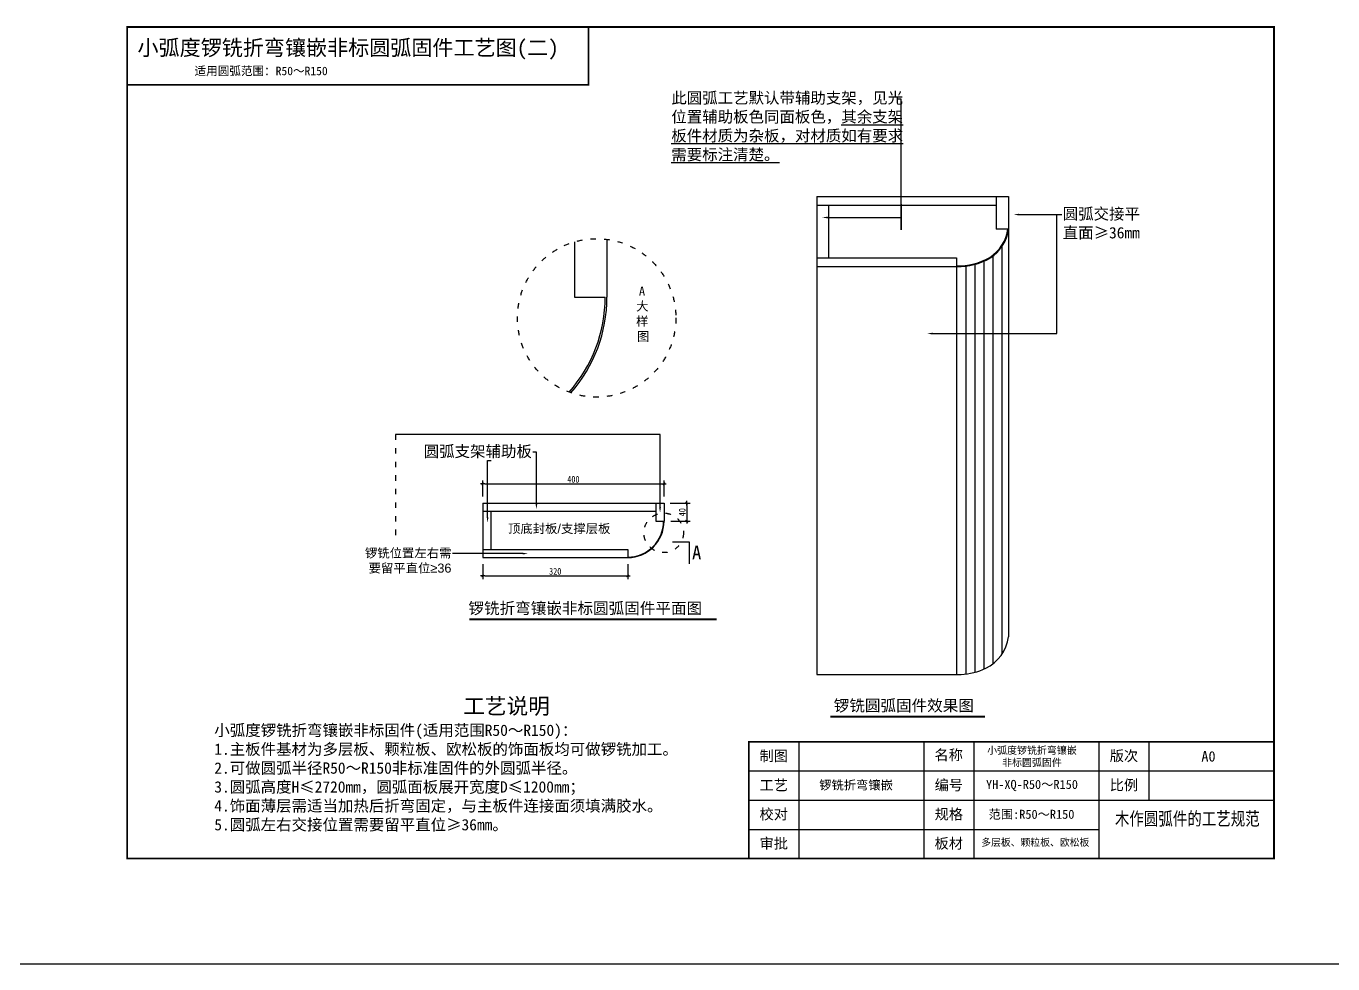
# Model space of a CAD drawing. Header units: millimetres. Extents: x 1116 to 19180, y 5378 to 16725.
# Drawn here: x 8498 to 11381, y 8710 to 10780 of the extents above; entities that cross this region are included whole.
import ezdxf
from ezdxf import colors
from ezdxf.entities.mleader import LeaderData, LeaderLine
from ezdxf.math import Vec2, Vec3

# ---------------------------------------------------------------- set-up
doc = ezdxf.new("R2010")
doc.units = ezdxf.units.MM
doc.linetypes.add('$0$ACAD_ISO03W100', pattern=[30, 12, -18])
doc.layers.add('YQ_TITLE', color=6, linetype='Continuous')
doc.layers.add('图框', color=7, linetype='Continuous')
doc.layers.add('常用', color=7, linetype='Continuous', lineweight=30)
doc.styles.get("Standard").update_dxf_attribs({"font": 'arial.ttf'})
doc.styles.add('YQ_DIM', font='simfang.ttf', dxfattribs={"width": 0.8})
doc.styles.add('YQ_TITLE', font='simhei.ttf')
doc.styles.add('黑体', font='simhei.ttf')
doc.dimstyles.new('yq5', dxfattribs={"dimscale": 5, "dimtxt": 3, "dimasz": 1, "dimexe": 1.5, "dimexo": 3, "dimgap": 0.5, "dimtad": 1, "dimdec": 1, "dimdsep": 46, "dimtxsty": 'YQ_DIM', "dimblk": 'YQTICK', "dimcen": 0, "dimclrd": 256, "dimclre": 256, "dimclrt": 7, "dimadec": 1, "dimazin": 2, "dimtfac": 1, "dimtdec": 1, "dimtix": 1, "dimtmove": 2, "dimatfit": 2, "dimfxl": 0, "dimtolj": 1, "dimtzin": 0, "dimarcsym": 0})

# ---------------------------------------------------------------- blocks, each defined once
blk = doc.blocks.new('YQTICK')
blk.add_line((-1, 0), (1, 0))
at = {"const_width": 0.4}
blk.add_lwpolyline([(0.53, 0.53), (-0.53, -0.53)], dxfattribs=at)
blk = doc.blocks.new('*D89')
at = {"lineweight": -2, "transparency": 16777216}
for p, q in [((9505.5, 9591.9), (9505.5, 9558.8)), ((9825.5, 9591.9), (9825.5, 9558.8)), ((9510.5, 9566.3), (9820.5, 9566.3))]:
    blk.add_line(p, q, dxfattribs=at)
at = {"layer": 'Defpoints', "color": 0, "transparency": 16777216}
for p in [(9505.5, 9606.9), (9825.5, 9606.9), (9825.5, 9566.3)]:
    blk.add_point(p, dxfattribs=at)
at = {"lineweight": -2, "transparency": 16777216, "xscale": 5, "yscale": 5, "zscale": 5, "rotation": 180}
blk.add_blockref('YQTICK', (9505.5, 9566.3), dxfattribs=at)
at = {"lineweight": -2, "transparency": 16777216, "xscale": 5, "yscale": 5, "zscale": 5}
blk.add_blockref('YQTICK', (9825.5, 9566.3), dxfattribs=at)
at = {"color": 7, "transparency": 16777216, "insert": (9665.5, 9576.3), "char_height": 15, "attachment_point": 5, "style": 'YQ_DIM'}
blk.add_mtext('\\A1;320', dxfattribs=at)
blk = doc.blocks.new('*D90')
at = {"lineweight": -2, "transparency": 16777216}
for p, q in [((9505.5, 9741.9), (9505.5, 9776.8)), ((9905.5, 9741.9), (9905.5, 9776.8)), ((9510.5, 9769.3), (9900.5, 9769.3))]:
    blk.add_line(p, q, dxfattribs=at)
at = {"layer": 'Defpoints', "color": 0, "transparency": 16777216}
for p in [(9905.5, 9769.3), (9505.5, 9726.9), (9905.5, 9726.9)]:
    blk.add_point(p, dxfattribs=at)
at = {"lineweight": -2, "transparency": 16777216, "xscale": 5, "yscale": 5, "zscale": 5, "rotation": 180}
blk.add_blockref('YQTICK', (9505.5, 9769.3), dxfattribs=at)
at = {"lineweight": -2, "transparency": 16777216, "xscale": 5, "yscale": 5, "zscale": 5}
blk.add_blockref('YQTICK', (9905.5, 9769.3), dxfattribs=at)
at = {"color": 7, "transparency": 16777216, "insert": (9705.5, 9779.4), "char_height": 15, "attachment_point": 5, "style": 'YQ_DIM'}
blk.add_mtext('\\A1;400', dxfattribs=at)
blk = doc.blocks.new('*D62')
at = {"lineweight": -2, "transparency": 16777216}
for p, q in [((9919, 9726.9), (9963.2, 9726.9)), ((9955.7, 9721.9), (9955.7, 9691.9)), ((9920.5, 9686.9), (9963.2, 9686.9))]:
    blk.add_line(p, q, dxfattribs=at)
at = {"layer": 'Defpoints', "color": 0, "transparency": 16777216}
for p in [(9904, 9726.9), (9905.5, 9686.9), (9955.7, 9686.9)]:
    blk.add_point(p, dxfattribs=at)
at = {"lineweight": -2, "transparency": 16777216, "xscale": 5, "yscale": 5, "zscale": 5}
for p, rotation in [((9955.7, 9726.9), 90), ((9955.7, 9686.9), 270)]:
    blk.add_blockref('YQTICK', p, dxfattribs=dict(at, rotation=rotation))
at = {"color": 7, "transparency": 16777216, "insert": (9945.7, 9706.9), "char_height": 15, "attachment_point": 5, "rotation": 90, "style": 'YQ_DIM'}
blk.add_mtext('\\A1;40', dxfattribs=at)

msp = doc.modelspace()

# ---------------------------------------------------------------- linework, layer by layer
for p, q in [((10242.84, 10403.63), (10242.84, 9349.1)), ((10242.84, 10403.63), (10665.62, 10403.63)), ((10242.84, 10384.78), (10638.51, 10384.78)), ((10268.44, 10384.78), (10268.44, 10267.94)), ((10638.51, 10403.63), (10638.51, 10331.71)), ((10665.62, 10403.63), (10665.62, 9431.71)), ((10772.06, 10101.06), (10772.06, 10363.66)), ((10664.11, 10331.71), (10638.51, 10331.71)), ((9707.69, 10303.36), (9707.69, 10181.57)), ((9779.69, 10308.93), (9779.69, 10181.57)), ((10651.16, 10293.36), (10651.16, 9393.36)), ((10551.16, 10267.94), (10551.16, 10250.6)), ((10631.16, 10272.32), (10631.16, 9372.32)), ((10242.84, 10249.1), (10551.16, 10249.1)), ((10551.16, 10249.1), (10551.16, 9349.1)), ((10571.16, 10249.87), (10571.16, 9349.1)), ((10591.16, 10253.69), (10591.16, 9353.69)), ((10611.16, 10260.85), (10611.16, 9360.85)), ((9707.69, 10181.57), (9775.69, 10181.57)), ((9505.5, 9726.94), (9905.5, 9726.94)), ((9505.5, 9726.94), (9505.5, 9606.9)), ((9887.5, 9726.94), (9887.5, 9686.9)), ((9905.5, 9726.94), (9905.5, 9686.9)), ((9505.5, 9708.94), (9887.5, 9708.94)), ((9523.5, 9708.94), (9523.5, 9624.9)), ((9887.5, 9686.9), (9904.5, 9686.9)), ((9505.5, 9624.9), (9825.5, 9624.9)), ((9505.5, 9606.9), (9825.5, 9606.9)), ((9825.5, 9624.9), (9825.5, 9607.9)), ((10242.84, 9349.1), (10560.86, 9349.1)), ((1115.77, 8710.18), (19180.15, 8710.18))]:
    msp.add_line(p, q)
at = {"linetype": '$0$ACAD_ISO03W100'}
msp.add_line((9313.29, 9878.39), (9313.29, 9640.99), dxfattribs=at)
at = {"color": 3, "lineweight": -3}
for p, q in [((9924.24, 9641.88), (9960.83, 9641.88)), ((9960.83, 9641.88), (9960.83, 9592.63))]:
    msp.add_line(p, q, dxfattribs=at)
msp.add_lwpolyline([(10242.84, 10267.94), (10551.16, 10267.94)])
at = {"linetype": '$0$ACAD_ISO03W100'}
for centre, radius in [((9756.87, 10135.68), 174.74), ((9904.76, 9661.33), 43.69)]:
    msp.add_circle(centre, radius, dxfattribs=at)
for centre, radius, start, end in [((10578.01, 10342.86), 86.82, 301.98706, 352.74722), ((10578.01, 10342.86), 88.32, 301.98706, 352.74722), ((10556.01, 10383.44), 132.93, 267.90884, 300.77664), ((10556.01, 10383.44), 134.43, 267.93218, 300.77664), ((9459.69, 10181.57), 316, 318.42158, 0), ((9459.69, 10181.57), 320, 318.70955, 0), ((9825.5, 9686.9), 80, 270, 0), ((9825.5, 9686.9), 79, 270, 0), ((10578.01, 9442.86), 88.32, 294.93426, 352.74722), ((10556.01, 9483.44), 134.43, 272.06782, 296.14469)]:
    msp.add_arc(centre, radius, start, end)
at = {"layer": 'YQ_TITLE', "const_width": 4.48}
for points in [[(9476.06, 9470.7), (10021.35, 9470.7)], [(10272.54, 9255.9), (10613.48, 9255.9)]]:
    msp.add_lwpolyline(points, dxfattribs=at)
at = {"layer": '图框'}
for p, q in [((10202.78, 9200.19), (10202.78, 8942.66)), ((10478.71, 9200.19), (10478.71, 8942.66)), ((10589.09, 9200.19), (10589.09, 8942.66)), ((10865.02, 9200.19), (10865.02, 8942.66)), ((10975.39, 9200.19), (10975.39, 9071.42)), ((10092.41, 9135.81), (11251.32, 9135.81)), ((10092.41, 9071.42), (11251.32, 9071.42)), ((10092.41, 9007.04), (10865.02, 9007.04))]:
    msp.add_line(p, q, dxfattribs=at)
at = {"layer": '常用', "lineweight": -3, "const_width": 3.94}
msp.add_lwpolyline([(11251.32, 9200.19), (10092.41, 9200.19), (10092.41, 8942.66), (8721.04, 8942.66), (8721.04, 10777.59), (11251.32, 10777.59), (11251.32, 8942.66), (10092.41, 8942.66)], dxfattribs=at)
msp.add_lwpolyline([(8721.04, 10777.59), (9738.88, 10777.59), (9738.88, 10649.88), (8721.04, 10649.88)], close=True, dxfattribs=at)

# ---------------------------------------------------------------- texts
at = {"attachment_point": 1}
for s, width, insert, char_height in [('\\pi5.44113;{\\fSimSun|b0|i0|c0|p2;A\\P\\pi-0.70412;\\fSimSun|b0|i0|c134|p2;大\\P\\pi-0.87172;样\\P\\pi1.08359;图}', 24.4018, (9844.73, 10204.94), 20), ('{\\fSimSun|b0|i0|c134|p2;顶底封板}/{\\fSimSun|b0|i0|c134|p2;支撑层板}', 245.6215, (9561.29, 9680.83), 20), ('\\pi549.3115;{\\fSimHei|b0|i0|c134|p49;\\H1.4x;工艺说明\\P\\pi0;\\H0.71429x;小弧度锣铣折弯镶嵌非标固件(适用范围R50～R150)：\\P1.主板件基材为多层板、颗粒板、欧松板的饰面板均可做锣铣加工。\\P2.可做圆弧半径R50～R150非标准固件的外圆弧半径。\\fSimHei|b0|i0|c0|p49;\\P\\H0.99999x;3.\\fSimHei|b0|i0|c134|p49;圆弧高度H≤\\fSimHei|b0|i0|c0|p49;2\\fSimHei|b0|i0|c134|p49;720mm，圆弧面板展开宽度D≤1200mm；\\H1.00001x;\\P\\fSimHei|b0|i0|c0|p49;4\\fSimHei|b0|i0|c134|p49;.饰面薄层需适当加热后折弯固定，与主板件连接面须填满胶水。\\P5.\\H0.99999x;圆弧左右交接位置需要留平直位≥36mm。}', 1616.5229, (8913.26, 9296.54), 25)]:
    msp.add_mtext_dynamic_manual_height_columns(s, width=width, gutter_width=1750, heights=[0], dxfattribs=dict(at, insert=insert, char_height=char_height))
at = {"color": 3, "insert": (9967.33, 9632.93), "char_height": 30, "attachment_point": 1}
msp.add_mtext_dynamic_manual_height_columns('{\\fSimHei|b0|i0|c0|p49;A}', width=36.1367, gutter_width=1750, heights=[0], dxfattribs=at)
at = {"layer": 'YQ_TITLE', "style": 'YQ_TITLE'}
for s, height, p in [('小弧度锣铣折弯镶嵌非标圆弧固件工艺图(二) ', 34.0779, (8743.73, 10714.93)), ('适用圆弧范围：R50～R150', 18.7428, (8869.71, 10671.27)), ('锣铣折弯镶嵌非标圆弧固件平面图', 25.2, (9473.94, 9482.45)), ('锣铣圆弧固件效果图', 25.2, (10279.91, 9267.65))]:
    msp.add_text(s, height=height, dxfattribs=at).set_placement(p)
at = {"layer": '图框', "attachment_point": 5, "style": '黑体'}
for s, insert, char_height, width in [('制图', (10147.6, 9168), 22.994, 110.3721), ('{\\fﾺￚￌﾣﾤ|b0|i0|c134|p2;名称}', (10533.59, 9170.1), 22.9942, 110.3721), ('{\\fSimSun|b0|i0|c134|p2;\\C3;小弧度锣铣折弯镶嵌\\P非标圆弧固件}', (10717.23, 9167.16), 16.0936, 223.5036), ('版次', (10920.2, 9168), 22.994, 110.3721), ('A0', (11106.76, 9167.91), 22.994, 110.3721), ('工艺', (10147.6, 9103.62), 22.994, 110.3721), ('{\\fSimSun|b0|i0|c134|p2;\\C3;锣铣折弯镶嵌}', (10329.21, 9103.62), 19.8686, 275.9304), ('编号', (10533.9, 9103.62), 22.994, 110.3721), ('{\\fSimSun|b0|i0|c134|p2;\\C3;YH-XQ-R50～R1\\fSimSun|b0|i0|c0|p2;5\\fSimSun|b0|i0|c134|p2;0}', (10717.35, 9103.69), 19.8686, 275.9304), ('比例', (10920.2, 9103.62), 22.994, 110.3721), ('校对', (10147.6, 9039.23), 22.994, 110.3721), ('规格', (10533.9, 9039.23), 22.994, 110.3721), ('{\\fSimSun|b0|i0|c134|p2;\\C3;范围\\fSimSun|b0|i0|c0|p2;:\\fSimSun|b0|i0|c134|p2;R50～R1\\fSimSun|b0|i0|c0|p2;5\\fSimSun|b0|i0|c134|p2;0}', (10716.24, 9039.2), 19.86861, 275.9304), ('{\\fSimSun|b0|i0|c134|p2;\\W0.8;\\C0;木作圆弧件的工艺规范}', (11060.03, 9028.87), 29.2801, 390.3029), ('审批', (10147.6, 8974.85), 22.994, 110.3721), ('板材', (10533.9, 8974.85), 22.994, 110.3721), ('{\\fSimSun|b0|i0|c134|p2;\\C3;多层板、颗粒板、欧松板}', (10724.63, 8977.35), 15.8949, 259.9122)]:
    msp.add_mtext(s, dxfattribs=dict(at, insert=insert, char_height=char_height, width=width))

# ---------------------------------------------------------------- dimensions: what is measured, and where the dimension line sits
for base, p1, p2, picture, middle in [((9905.5, 9769.33), (9505.5, 9726.94), (9905.5, 9726.94), '*D90', (9705.5, 9779.42)), ((9825.5, 9566.25), (9505.5, 9606.9), (9825.5, 9606.9), '*D89', (9665.5, 9576.34))]:
    dim = msp.add_linear_dim(base=base, p1=p1, p2=p2, dimstyle='yq5')
    dim.commit()
    dim.dimension.update_dxf_attribs({"geometry": picture, "text_midpoint": middle})
dim = msp.add_linear_dim(base=(9955.75, 9686.9), p1=(9904, 9726.94), p2=(9905.5, 9686.9), angle=90, dimstyle='yq5')
dim.commit()
dim.dimension.update_dxf_attribs({"geometry": '*D62', "text_midpoint": (9945.66, 9706.92)})

# ---------------------------------------------------------------- leaders
ml = msp.add_multileader_mtext('Standard')
ml.set_content('{\\fSimSun|b0|i0|c134|p2;此圆弧工艺默认带辅助支架，见光位置辅助板色同面板色，\\L其余支架板件材质为杂板，对材质如有要求需要标注清楚。}', color=256)
ml.set_leader_properties()
ml.build(insert=Vec2(0, 0))
ml.multileader.update_dxf_attribs({"arrow_head_size": 12})
ctx = ml.context
ctx.base_point, ctx.char_height, ctx.arrow_head_size, ctx.plane_origin = Vec3(9919.54, 10618.73), 25, 12, Vec3(10535.66, 10395.44)
notes = []
notes.append((ctx, [(0, (1, 1, 0), (10428.88, 10618.73), (-1, 0), 8, [(2, [(10428.88, 10395.44), (10428.88, 10329.73)], 0, [])])]))
ctx.mtext.insert, ctx.mtext.width, ctx.mtext.defined_height, ctx.mtext.flow_direction = Vec3(9921.54, 10633.73), 515.6661, 94.33, 5
ml = msp.add_multileader_mtext('Standard')
ml.set_content('{\\fSimSun|b0|i0|c134|p2;圆弧交接平直面≥36mm}', color=256)
ml.set_leader_properties()
ml.build(insert=Vec2(0, 0))
ml.multileader.update_dxf_attribs({"arrow_head_size": 12})
ctx = ml.context
ctx.base_point, ctx.char_height, ctx.arrow_head_size, ctx.plane_origin = Vec3(10783.17, 10363.66), 25, 12, Vec3(11229.15, 10348.01)
notes.append((ctx, [(1, (1, 1, 0), (10775.17, 10363.66), (1, 0), 8, [(2, [(10677.01, 10363.66)], 0, [])])]))
ctx.mtext.insert, ctx.mtext.width, ctx.mtext.flow_direction = Vec3(10785.17, 10377.84), 191.2867, 5
ml = msp.add_multileader_mtext('Standard')
ml.set_content('', color=256)
ml.set_leader_properties()
ml.build(insert=Vec2(0, 0))
ml.multileader.update_dxf_attribs({"arrow_head_size": 12})
ctx = ml.context
ctx.base_point, ctx.char_height, ctx.arrow_head_size, ctx.plane_origin = Vec3(10428.88, 10357.22), 20, 12, Vec3(10254.52, 10357.22)
notes.append((ctx, [(0, (1, 1, 0), (10420.76, 10357.22), (1, 0), 8.13, [(0, [(10254.52, 10357.22)], 0, [])])]))
ctx.mtext.insert, ctx.mtext.flow_direction = Vec3(10430.88, 10367.22), 5
ml = msp.add_multileader_mtext('Standard')
ml.set_content('', color=256)
ml.set_leader_properties()
ml.build(insert=Vec2(0, 0))
ml.multileader.update_dxf_attribs({"arrow_head_size": 12})
ctx = ml.context
ctx.base_point, ctx.char_height, ctx.arrow_head_size, ctx.plane_origin = Vec3(10772.06, 10101.06), 20, 12, Vec3(10486.19, 10101.06)
notes.append((ctx, [(0, (1, 1, 0), (10763.94, 10101.06), (1, 0), 8.13, [(0, [(10486.19, 10101.06)], 0, [])])]))
ctx.mtext.insert, ctx.mtext.flow_direction = Vec3(10774.06, 10111.06), 5
at = {"linetype": '$0$ACAD_ISO03W100'}
ml = msp.add_multileader_mtext('Standard', dxfattribs=at)
ml.set_content('', color=256)
ml.set_leader_properties()
ml.build(insert=Vec2(0, 0))
ml.multileader.update_dxf_attribs({"arrow_head_size": 12})
ctx = ml.context
ctx.base_point, ctx.char_height, ctx.arrow_head_size, ctx.plane_origin = Vec3(9309.29, 9878.39), 20, 12, Vec3(9896.79, 9705.74)
ctx.text_align_type = 2
notes.append((ctx, [(0, (1, 1, 0), (9896.79, 9878.39), (-1, 0), 583.51, [(0, [(9896.79, 9705.74)], 0, [])])]))
ctx.mtext.insert, ctx.mtext.alignment, ctx.mtext.flow_direction = Vec3(9311.29, 9888.39), 3, 5
ml = msp.add_multileader_mtext('Standard')
ml.set_content('{\\fSimSun|b0|i0|c134|p2;圆弧支架辅助板}', color=256)
ml.set_leader_properties()
ml.build(insert=Vec2(0, 0))
ml.multileader.update_dxf_attribs({"arrow_head_size": 12})
ctx = ml.context
ctx.base_point, ctx.char_height, ctx.arrow_head_size, ctx.plane_origin = Vec3(9367.7, 9839.35), 25, 12, Vec3(9623.97, 9713.66)
ctx.text_align_type = 2
notes.append((ctx, [(0, (1, 1, 0), (9623.97, 9839.35), (-1, 0), 8, [(0, [(9623.97, 9713.36)], 0, [])])]))
ctx.mtext.insert, ctx.mtext.alignment, ctx.mtext.flow_direction = Vec3(9613.97, 9853.74), 3, 5
ml = msp.add_multileader_mtext('Standard')
ml.set_content('', color=256)
ml.set_leader_properties()
ml.build(insert=Vec2(0, 0))
ml.multileader.update_dxf_attribs({"arrow_head_size": 12})
ctx = ml.context
ctx.base_point, ctx.char_height, ctx.arrow_head_size, ctx.plane_origin = Vec3(9524.25, 9820.64), 20, 12, Vec3(9516.25, 9710.16)
notes.append((ctx, [(0, (1, 1, 0), (9516.25, 9820.64), (1, 0), 8, [(0, [(9516.25, 9683.91)], 0, [])])]))
ctx.mtext.insert, ctx.mtext.flow_direction = Vec3(9526.25, 9830.64), 5
ml = msp.add_multileader_mtext('Standard', dxfattribs=at)
ml.set_content('{\\fSimSun|b0|i0|c134|p2;锣铣位置左右需要留平直位}≥36', color=256)
ml.set_leader_properties()
ml.build(insert=Vec2(0, 0))
ml.multileader.update_dxf_attribs({"arrow_head_size": 12})
ctx = ml.context
ctx.base_point, ctx.char_height, ctx.arrow_head_size, ctx.plane_origin = Vec3(9237.17, 9615.49), 20, 12, Vec3(9605.52, 9615.49)
ctx.text_align_type = 2
notes.append((ctx, [(0, (1, 1, 0), (9446.49, 9615.49), (-1, 0), 8, [(0, [(9605.52, 9615.49)], 0, [])])]))
ctx.mtext.insert, ctx.mtext.width, ctx.mtext.alignment, ctx.mtext.flow_direction = Vec3(9436.49, 9626.89), 203.1644, 3, 5
for ctx, leaders in notes:
    for number, flags, end, landing, length, lines in leaders:
        leader = LeaderData()
        leader.index, (leader.has_last_leader_line, leader.has_dogleg_vector, leader.attachment_direction) = number, flags
        leader.last_leader_point, leader.dogleg_vector, leader.dogleg_length = Vec3(end), Vec3(landing), length
        for number, points, colour, breaks in lines:
            line = LeaderLine()
            line.index, line.vertices, line.color, line.breaks = number, Vec3.list(points), colors.encode_raw_color(colour), breaks
            leader.lines.append(line)
        ctx.leaders.append(leader)

doc.saveas('drawing.dxf')
